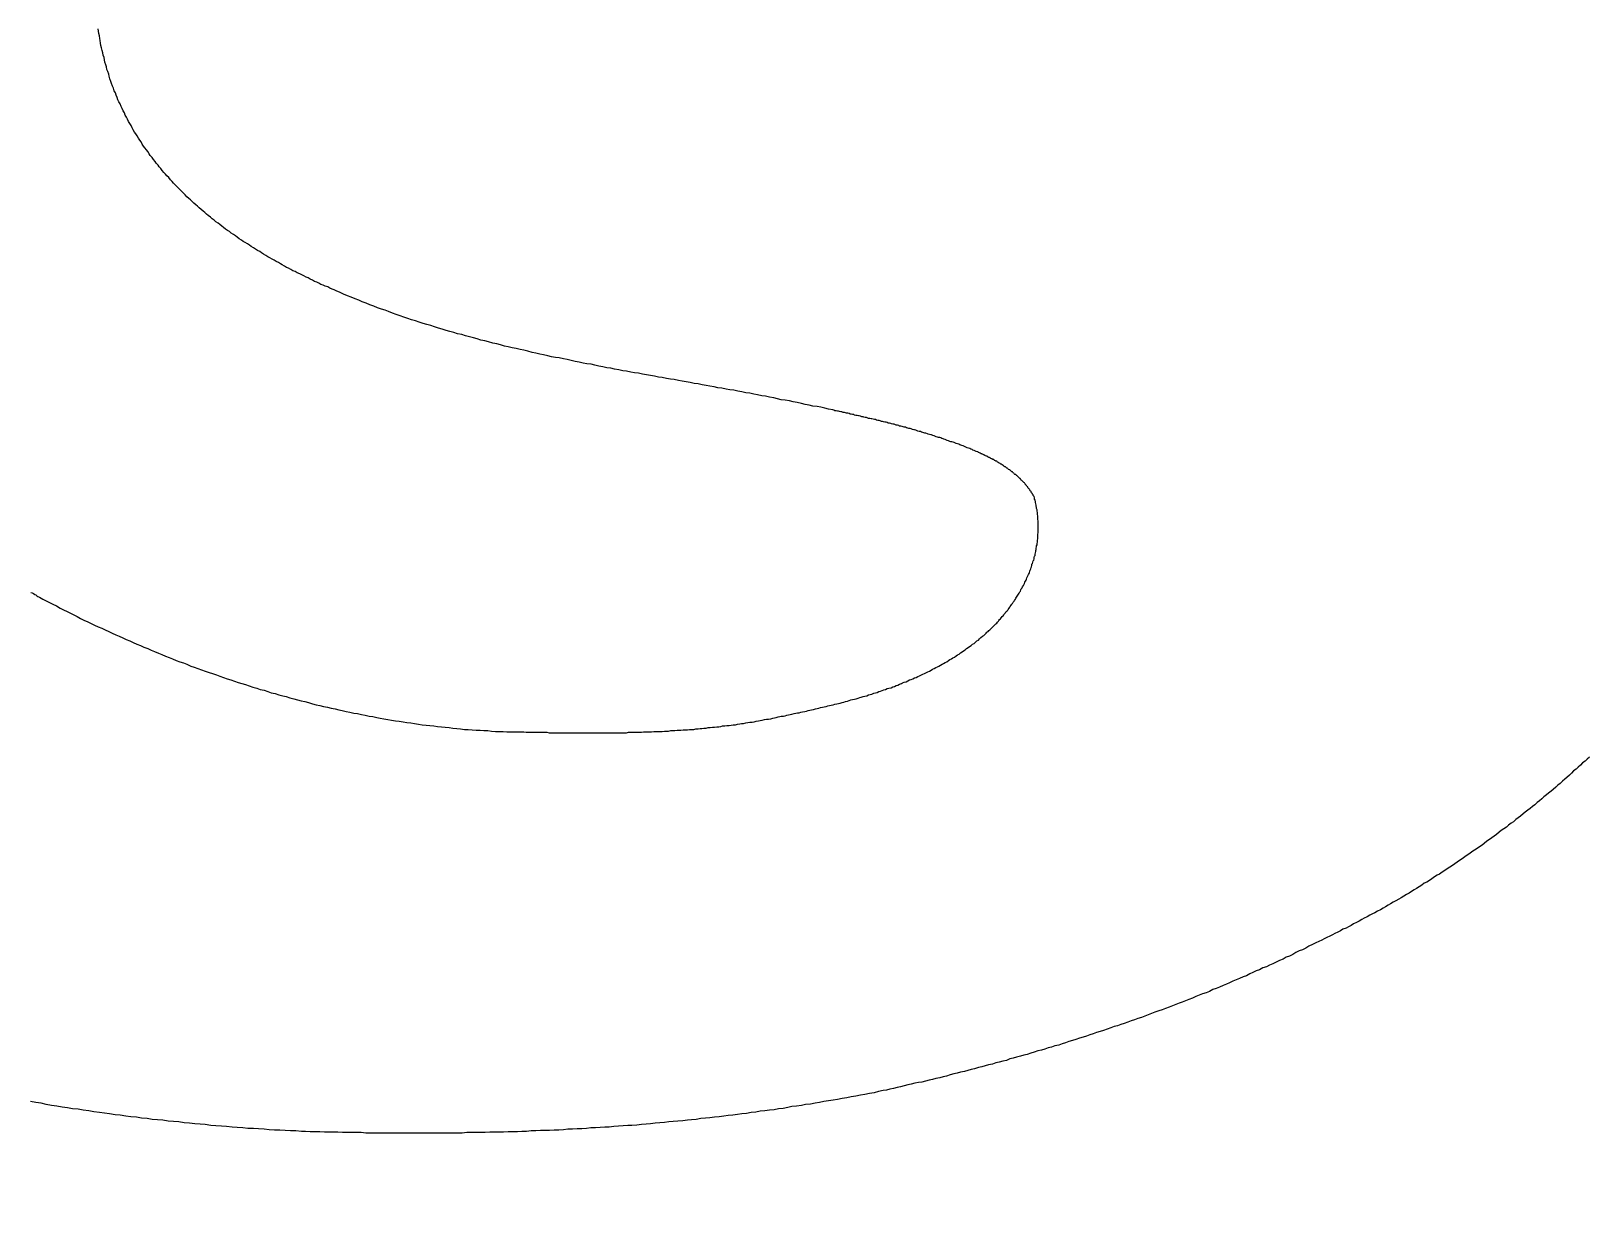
# Model space of a CAD drawing. Extents: x 0 to 712, y 0 to 505.
# Drawn here: x 181.64 to 197.59, y 425 to 437.21 of the extents above; entities that cross this region are included whole.
import ezdxf

# ---------------------------------------------------------------- set-up
doc = ezdxf.new("R2010")
doc.units = 0
doc.layers.add('GRAVIRANJE', color=3, linetype='CONTINUOUS')
doc.layers.add('IZREZ', color=7, linetype='CONTINUOUS')

msp = doc.modelspace()

# ---------------------------------------------------------------- linework, layer by layer
at = {"layer": 'GRAVIRANJE'}
for points in [[(181.64, 431.46), (181.654, 431.456), (181.667, 431.447), (181.68, 431.438), (181.693, 431.434), (181.701, 431.425), (181.714, 431.416), (181.728, 431.412), (181.762, 431.39), (181.797, 431.373), (181.832, 431.356), (181.867, 431.338), (181.902, 431.321), (181.941, 431.299), (181.976, 431.281), (182.011, 431.264), (182.046, 431.247), (182.08, 431.229), (182.115, 431.212), (182.15, 431.194), (182.185, 431.177), (182.224, 431.159), (182.259, 431.142), (182.294, 431.125), (182.329, 431.107), (182.368, 431.094), (182.403, 431.077), (182.438, 431.059), (182.472, 431.042), (182.512, 431.024), (182.546, 431.011), (182.581, 430.994), (182.616, 430.977), (182.655, 430.963), (182.69, 430.946), (182.725, 430.929), (182.764, 430.916), (182.799, 430.898), (182.838, 430.885), (182.873, 430.868), (182.908, 430.855), (182.947, 430.837), (182.982, 430.824), (183.021, 430.807), (183.056, 430.794), (183.091, 430.781), (183.13, 430.763), (183.165, 430.75), (183.204, 430.737), (183.239, 430.724), (183.278, 430.706), (183.313, 430.693), (183.352, 430.68), (183.387, 430.667), (183.426, 430.654), (183.466, 430.641), (183.5, 430.628), (183.54, 430.615), (183.575, 430.602), (183.614, 430.589), (183.649, 430.576), (183.688, 430.563), (183.727, 430.55), (183.762, 430.537), (183.801, 430.528), (183.84, 430.515), (183.875, 430.502), (183.914, 430.489), (183.953, 430.48), (183.988, 430.467), (184.028, 430.458), (184.067, 430.445), (184.102, 430.432), (184.141, 430.423), (184.18, 430.41), (184.219, 430.402), (184.254, 430.393), (184.293, 430.38), (184.332, 430.371), (184.372, 430.358), (184.407, 430.349), (184.446, 430.341), (184.485, 430.332), (184.524, 430.319), (184.563, 430.31), (184.598, 430.301), (184.637, 430.293), (184.677, 430.284), (184.716, 430.275), (184.755, 430.267), (184.794, 430.258), (184.829, 430.249), (184.868, 430.24), (184.907, 430.232), (184.947, 430.223), (184.986, 430.219), (185.025, 430.21), (185.064, 430.201), (185.103, 430.192), (185.143, 430.188), (185.182, 430.179), (185.217, 430.171), (185.256, 430.166), (185.295, 430.158), (185.334, 430.153), (185.374, 430.145), (185.413, 430.14), (185.452, 430.136), (185.491, 430.127), (185.53, 430.123), (185.57, 430.118), (185.609, 430.11), (185.648, 430.105), (185.687, 430.101), (185.726, 430.097), (185.766, 430.092), (185.805, 430.088), (185.844, 430.084), (185.883, 430.079), (185.922, 430.075), (185.962, 430.07), (186.001, 430.066), (186.04, 430.062), (186.079, 430.057), (186.118, 430.057), (186.158, 430.053), (186.201, 430.049), (186.24, 430.049), (186.28, 430.044), (186.319, 430.044), (186.358, 430.04), (186.397, 430.036), (186.436, 430.036), (186.476, 430.036), (186.515, 430.031), (186.537, 430.031), (186.558, 430.031), (186.58, 430.031), (186.602, 430.031), (186.624, 430.031), (186.645, 430.031), (186.667, 430.031), (186.689, 430.031), (186.711, 430.027), (186.728, 430.027), (186.75, 430.027), (186.772, 430.027), (186.794, 430.027), (186.815, 430.027), (186.837, 430.027), (186.859, 430.027), (186.881, 430.027), (186.902, 430.027), (186.924, 430.027), (186.946, 430.023), (186.968, 430.023), (186.99, 430.023), (187.011, 430.023), (187.033, 430.023), (187.051, 430.023), (187.072, 430.023), (187.094, 430.023), (187.116, 430.023), (187.138, 430.023), (187.159, 430.023), (187.181, 430.023), (187.203, 430.023), (187.225, 430.023), (187.247, 430.023), (187.268, 430.023), (187.29, 430.023), (187.312, 430.023), (187.334, 430.023), (187.356, 430.023), (187.373, 430.023), (187.395, 430.023), (187.416, 430.023), (187.438, 430.023), (187.46, 430.023), (187.482, 430.023), (187.504, 430.023), (187.525, 430.023), (187.547, 430.023), (187.569, 430.023), (187.591, 430.023), (187.613, 430.023), (187.634, 430.023), (187.656, 430.023), (187.678, 430.023), (187.695, 430.023), (187.717, 430.023), (187.739, 430.023), (187.761, 430.027), (187.782, 430.027), (187.804, 430.027), (187.826, 430.027), (187.848, 430.027), (187.87, 430.027), (187.891, 430.027), (187.913, 430.031), (187.935, 430.031), (187.957, 430.031), (187.978, 430.031), (187.996, 430.031), (188.018, 430.036), (188.039, 430.036), (188.061, 430.036), (188.083, 430.036), (188.105, 430.036), (188.127, 430.04), (188.148, 430.04), (188.17, 430.04), (188.192, 430.044), (188.214, 430.044), (188.235, 430.044), (188.257, 430.049), (188.275, 430.049), (188.296, 430.049), (188.318, 430.053), (188.34, 430.053), (188.362, 430.053), (188.384, 430.057), (188.405, 430.057), (188.427, 430.057), (188.449, 430.062), (188.471, 430.062), (188.492, 430.066), (188.51, 430.066), (188.532, 430.07), (188.553, 430.07), (188.575, 430.075), (188.597, 430.075), (188.619, 430.079), (188.641, 430.079), (188.662, 430.084), (188.684, 430.084), (188.706, 430.088), (188.723, 430.092), (188.745, 430.092), (188.767, 430.097), (188.789, 430.097), (188.81, 430.101), (188.832, 430.105), (188.854, 430.105), (188.876, 430.11), (188.898, 430.114), (188.915, 430.118), (188.937, 430.118), (188.959, 430.123), (188.98, 430.127), (189.002, 430.131), (189.024, 430.131), (189.046, 430.136), (189.067, 430.14), (189.089, 430.145), (189.107, 430.149), (189.128, 430.153), (189.15, 430.158), (189.172, 430.162), (189.194, 430.162), (189.216, 430.166), (189.237, 430.171), (189.255, 430.175), (189.272, 430.179), (189.29, 430.184), (189.307, 430.188), (189.324, 430.192), (189.346, 430.192), (189.364, 430.197), (189.381, 430.201), (189.398, 430.206), (189.416, 430.21), (189.433, 430.214), (189.455, 430.219), (189.473, 430.223), (189.49, 430.227), (189.507, 430.227), (189.525, 430.232), (189.542, 430.236), (189.564, 430.24), (189.581, 430.245), (189.599, 430.249), (189.616, 430.253), (189.634, 430.258), (189.655, 430.262), (189.673, 430.267), (189.69, 430.271), (189.708, 430.275), (189.725, 430.28), (189.747, 430.284), (189.764, 430.288), (189.782, 430.293), (189.799, 430.297), (189.817, 430.301), (189.834, 430.306), (189.856, 430.31), (189.873, 430.314), (189.891, 430.319), (189.908, 430.323), (189.926, 430.327), (189.947, 430.332), (189.965, 430.336), (189.982, 430.341), (190, 430.345), (190.017, 430.354), (190.034, 430.358), (190.052, 430.362), (190.074, 430.367), (190.091, 430.371), (190.109, 430.375), (190.126, 430.384), (190.143, 430.388), (190.161, 430.393), (190.178, 430.397), (190.2, 430.402), (190.217, 430.41), (190.235, 430.415), (190.252, 430.419), (190.27, 430.428), (190.287, 430.432), (190.305, 430.436), (190.322, 430.445), (190.339, 430.449), (190.357, 430.454), (190.374, 430.463), (190.392, 430.467), (190.409, 430.476), (190.426, 430.48), (190.448, 430.484), (190.466, 430.493), (190.483, 430.497), (190.501, 430.506), (190.518, 430.51), (190.535, 430.519), (190.553, 430.528), (190.566, 430.532), (190.583, 430.541), (190.601, 430.545), (190.618, 430.554), (190.636, 430.563), (190.653, 430.567), (190.67, 430.576), (190.688, 430.584), (190.705, 430.589), (190.723, 430.598), (190.74, 430.606), (190.758, 430.615), (190.771, 430.624), (190.788, 430.628), (190.805, 430.637), (190.823, 430.645), (190.84, 430.654), (190.858, 430.663), (190.871, 430.672), (190.888, 430.68), (190.906, 430.689), (190.923, 430.698), (190.936, 430.706), (190.954, 430.715), (190.971, 430.724), (190.984, 430.733), (191.001, 430.741), (191.019, 430.75), (191.036, 430.763), (191.049, 430.772), (191.067, 430.781), (191.08, 430.789), (191.097, 430.798), (191.115, 430.811), (191.128, 430.82), (191.145, 430.828), (191.158, 430.841), (191.176, 430.85), (191.189, 430.863), (191.206, 430.872), (191.219, 430.885), (191.237, 430.894), (191.25, 430.907), (191.267, 430.916), (191.28, 430.929), (191.298, 430.937), (191.311, 430.95), (191.324, 430.963), (191.341, 430.972), (191.354, 430.985), (191.367, 430.998), (191.385, 431.011), (191.398, 431.02), (191.411, 431.033), (191.42, 431.042), (191.428, 431.051), (191.441, 431.059), (191.45, 431.068), (191.459, 431.077), (191.468, 431.085), (191.476, 431.094), (191.485, 431.103), (191.494, 431.112), (191.502, 431.12), (191.511, 431.129), (191.52, 431.138), (191.529, 431.146), (191.537, 431.155), (191.546, 431.164), (191.55, 431.173), (191.559, 431.181), (191.568, 431.19), (191.576, 431.199), (191.585, 431.212), (191.594, 431.22), (191.603, 431.229), (191.607, 431.238), (191.616, 431.247), (191.624, 431.26), (191.633, 431.268), (191.642, 431.277), (191.646, 431.286), (191.655, 431.299), (191.664, 431.308), (191.668, 431.316), (191.677, 431.329), (191.685, 431.338), (191.69, 431.347), (191.698, 431.36), (191.707, 431.369), (191.712, 431.377), (191.72, 431.39), (191.725, 431.399), (191.733, 431.412), (191.738, 431.421), (191.746, 431.43), (191.751, 431.443), (191.759, 431.451), (191.764, 431.464), (191.772, 431.473), (191.777, 431.486), (191.781, 431.495), (191.79, 431.508), (191.794, 431.517), (191.803, 431.53), (191.807, 431.538), (191.812, 431.552), (191.816, 431.565), (191.825, 431.573), (191.829, 431.586), (191.833, 431.595), (191.838, 431.608), (191.842, 431.617), (191.847, 431.63), (191.855, 431.643), (191.86, 431.652), (191.864, 431.665), (191.868, 431.678), (191.873, 431.687), (191.877, 431.7), (191.881, 431.713), (191.886, 431.721), (191.89, 431.734), (191.89, 431.748), (191.894, 431.756), (191.899, 431.769), (191.903, 431.782), (191.908, 431.791), (191.912, 431.804), (191.912, 431.817), (191.916, 431.83), (191.921, 431.839), (191.921, 431.852), (191.925, 431.865), (191.929, 431.878), (191.929, 431.887), (191.934, 431.9), (191.934, 431.913), (191.938, 431.926), (191.938, 431.935), (191.942, 431.948), (191.942, 431.961), (191.947, 431.974), (191.947, 431.987), (191.947, 431.996), (191.951, 432.009), (191.951, 432.022), (191.951, 432.035), (191.951, 432.048), (191.951, 432.057), (191.955, 432.07), (191.955, 432.083), (191.955, 432.096), (191.955, 432.109), (191.955, 432.118), (191.955, 432.131), (191.955, 432.144), (191.955, 432.157), (191.955, 432.17), (191.955, 432.183), (191.955, 432.192), (191.951, 432.205), (191.951, 432.218), (191.951, 432.231), (191.951, 432.244), (191.947, 432.257), (191.947, 432.266), (191.947, 432.279), (191.942, 432.292), (191.942, 432.305), (191.938, 432.318), (191.938, 432.331), (191.934, 432.34), (191.934, 432.353), (191.929, 432.366), (191.925, 432.379), (191.925, 432.392), (191.921, 432.405), (191.916, 432.414), (191.916, 432.427), (191.912, 432.44), (191.908, 432.445), (191.903, 432.453), (191.903, 432.458), (191.899, 432.462), (191.894, 432.466), (191.894, 432.471), (191.89, 432.475), (191.886, 432.479), (191.881, 432.488), (191.881, 432.492), (191.877, 432.497), (191.873, 432.501), (191.868, 432.505), (191.868, 432.51), (191.864, 432.514), (191.86, 432.519), (191.855, 432.523), (191.851, 432.527), (191.847, 432.536), (191.847, 432.54), (191.842, 432.545), (191.838, 432.549), (191.833, 432.553), (191.829, 432.558), (191.825, 432.562), (191.825, 432.566), (191.82, 432.571), (191.816, 432.575), (191.812, 432.58), (191.807, 432.584), (191.803, 432.588), (191.799, 432.593), (191.794, 432.597), (191.79, 432.601), (191.786, 432.606), (191.781, 432.61), (191.777, 432.614), (191.772, 432.619), (191.772, 432.623), (191.768, 432.627), (191.764, 432.627), (191.759, 432.632), (191.755, 432.636), (191.751, 432.641), (191.746, 432.645), (191.742, 432.649), (191.738, 432.654), (191.733, 432.658), (191.729, 432.662), (191.725, 432.667), (191.716, 432.667), (191.712, 432.671), (191.707, 432.675), (191.703, 432.68), (191.698, 432.684), (191.694, 432.688), (191.69, 432.693), (191.685, 432.693), (191.681, 432.697), (191.677, 432.702), (191.672, 432.706), (191.668, 432.71), (191.664, 432.715), (191.659, 432.715), (191.651, 432.719), (191.646, 432.723), (191.642, 432.728), (191.637, 432.732), (191.633, 432.732), (191.629, 432.736), (191.624, 432.741), (191.62, 432.745), (191.611, 432.745), (191.607, 432.749), (191.603, 432.754), (191.598, 432.758), (191.594, 432.758), (191.59, 432.762), (191.585, 432.767), (191.576, 432.771), (191.572, 432.771), (191.568, 432.776), (191.563, 432.78), (191.559, 432.784), (191.555, 432.784), (191.546, 432.789), (191.542, 432.793), (191.537, 432.793), (191.533, 432.797), (191.529, 432.802), (191.52, 432.802), (191.515, 432.806), (191.511, 432.81), (191.507, 432.81), (191.502, 432.815), (191.498, 432.819), (191.489, 432.819), (191.485, 432.823), (191.481, 432.828), (191.476, 432.828), (191.468, 432.832), (191.463, 432.837), (191.459, 432.837), (191.455, 432.841), (191.45, 432.841), (191.441, 432.845), (191.437, 432.85), (191.433, 432.85), (191.428, 432.854), (191.424, 432.854), (191.415, 432.858), (191.411, 432.863), (191.407, 432.863), (191.402, 432.867), (191.394, 432.867), (191.389, 432.871), (191.385, 432.876), (191.38, 432.876), (191.376, 432.88), (191.367, 432.88), (191.363, 432.884), (191.359, 432.884), (191.354, 432.889), (191.346, 432.893), (191.341, 432.893), (191.337, 432.898), (191.333, 432.898), (191.319, 432.902), (191.311, 432.906), (191.298, 432.911), (191.285, 432.915), (191.276, 432.924), (191.263, 432.928), (191.254, 432.932), (191.241, 432.937), (191.228, 432.941), (191.219, 432.945), (191.206, 432.95), (191.198, 432.954), (191.184, 432.959), (191.171, 432.963), (191.163, 432.967), (191.15, 432.972), (191.141, 432.976), (191.128, 432.98), (191.115, 432.985), (191.106, 432.989), (191.093, 432.993), (191.084, 432.998), (191.071, 433.002), (191.058, 433.002), (191.049, 433.006), (191.036, 433.011), (191.023, 433.015), (191.015, 433.019), (191.001, 433.024), (190.988, 433.028), (190.98, 433.033), (190.967, 433.037), (190.958, 433.041), (190.945, 433.046), (190.932, 433.046), (190.923, 433.05), (190.91, 433.054), (190.897, 433.059), (190.888, 433.063), (190.875, 433.067), (190.862, 433.072), (190.853, 433.072), (190.84, 433.076), (190.827, 433.08), (190.819, 433.085), (190.805, 433.089), (190.792, 433.089), (190.784, 433.094), (190.771, 433.098), (190.758, 433.102), (190.749, 433.107), (190.736, 433.107), (190.723, 433.111), (190.714, 433.115), (190.701, 433.12), (190.688, 433.124), (190.679, 433.124), (190.666, 433.128), (190.653, 433.133), (190.644, 433.137), (190.631, 433.137), (190.618, 433.141), (190.605, 433.146), (190.596, 433.15), (190.583, 433.15), (190.57, 433.155), (190.562, 433.159), (190.548, 433.163), (190.535, 433.163), (190.527, 433.168), (190.514, 433.172), (190.501, 433.172), (190.492, 433.176), (190.479, 433.181), (190.466, 433.181), (190.453, 433.185), (190.444, 433.189), (190.431, 433.194), (190.418, 433.194), (190.409, 433.198), (190.396, 433.202), (190.383, 433.202), (190.37, 433.207), (190.361, 433.211), (190.348, 433.211), (190.335, 433.216), (190.326, 433.22), (190.313, 433.22), (190.3, 433.224), (190.287, 433.229), (190.278, 433.229), (190.265, 433.233), (190.252, 433.237), (190.244, 433.237), (190.23, 433.242), (190.217, 433.242), (190.204, 433.246), (190.196, 433.25), (190.183, 433.25), (190.169, 433.255), (190.161, 433.259), (190.148, 433.259), (190.135, 433.263), (190.122, 433.268), (190.113, 433.268), (190.1, 433.272), (190.087, 433.272), (190.074, 433.276), (190.065, 433.281), (190.052, 433.281), (190.039, 433.285), (190.03, 433.285), (190.017, 433.29), (190.004, 433.294), (189.991, 433.294), (189.982, 433.298), (189.969, 433.303), (189.956, 433.303), (189.943, 433.307), (189.934, 433.307), (189.921, 433.311), (189.908, 433.316), (189.899, 433.316), (189.886, 433.32), (189.873, 433.32), (189.86, 433.324), (189.852, 433.329), (189.808, 433.337), (189.769, 433.346), (189.73, 433.355), (189.69, 433.364), (189.647, 433.368), (189.608, 433.377), (189.568, 433.385), (189.529, 433.394), (189.486, 433.403), (189.446, 433.412), (189.407, 433.42), (189.364, 433.429), (189.324, 433.433), (189.285, 433.442), (189.246, 433.451), (189.202, 433.459), (189.163, 433.468), (189.124, 433.473), (189.08, 433.481), (189.041, 433.49), (189.002, 433.499), (188.959, 433.503), (188.919, 433.512), (188.88, 433.52), (188.837, 433.529), (188.797, 433.534), (188.758, 433.542), (188.715, 433.551), (188.675, 433.555), (188.636, 433.564), (188.593, 433.573), (188.553, 433.577), (188.514, 433.586), (188.471, 433.594), (188.431, 433.599), (188.392, 433.608), (188.349, 433.616), (188.309, 433.621), (188.27, 433.629), (188.227, 433.638), (188.188, 433.642), (188.148, 433.651), (188.105, 433.66), (188.066, 433.664), (188.026, 433.673), (187.983, 433.682), (187.944, 433.686), (187.904, 433.695), (187.861, 433.703), (187.822, 433.708), (187.782, 433.716), (187.739, 433.725), (187.7, 433.73), (187.66, 433.738), (187.617, 433.747), (187.578, 433.756), (187.538, 433.76), (187.495, 433.769), (187.456, 433.777), (187.416, 433.786), (187.377, 433.795), (187.334, 433.799), (187.295, 433.808), (187.255, 433.817), (187.212, 433.825), (187.173, 433.834), (187.133, 433.843), (187.094, 433.851), (187.051, 433.86), (187.011, 433.865), (186.972, 433.873), (186.933, 433.882), (186.889, 433.891), (186.85, 433.899), (186.811, 433.908), (186.772, 433.917), (186.728, 433.93), (186.689, 433.939), (186.65, 433.947), (186.611, 433.956), (186.567, 433.965), (186.528, 433.973), (186.489, 433.982), (186.449, 433.995), (186.41, 434.004), (186.371, 434.013), (186.327, 434.026), (186.288, 434.034), (186.249, 434.043), (186.21, 434.056), (186.171, 434.065), (186.131, 434.078), (186.092, 434.087), (186.053, 434.1), (186.01, 434.108), (185.97, 434.122), (185.931, 434.13), (185.892, 434.143), (185.853, 434.156), (185.813, 434.165), (185.774, 434.178), (185.735, 434.191), (185.696, 434.204), (185.657, 434.213), (185.617, 434.226), (185.578, 434.239), (185.539, 434.252), (185.5, 434.265), (185.461, 434.278), (185.421, 434.291), (185.382, 434.305), (185.343, 434.318), (185.304, 434.335), (185.269, 434.348), (185.23, 434.361), (185.191, 434.374), (185.151, 434.392), (185.112, 434.405), (185.073, 434.422), (185.034, 434.435), (184.999, 434.453), (184.96, 434.466), (184.921, 434.483), (184.881, 434.496), (184.842, 434.514), (184.807, 434.531), (184.768, 434.548), (184.746, 434.557), (184.724, 434.566), (184.703, 434.575), (184.681, 434.588), (184.655, 434.596), (184.633, 434.605), (184.611, 434.614), (184.589, 434.627), (184.568, 434.636), (184.546, 434.644), (184.524, 434.657), (184.502, 434.666), (184.481, 434.679), (184.459, 434.688), (184.437, 434.701), (184.415, 434.71), (184.393, 434.723), (184.367, 434.731), (184.346, 434.744), (184.324, 434.753), (184.302, 434.766), (184.28, 434.779), (184.258, 434.788), (184.237, 434.801), (184.215, 434.814), (184.197, 434.823), (184.176, 434.836), (184.154, 434.849), (184.132, 434.862), (184.11, 434.871), (184.089, 434.884), (184.067, 434.897), (184.045, 434.91), (184.023, 434.923), (184.001, 434.936), (183.984, 434.949), (183.962, 434.962), (183.94, 434.975), (183.919, 434.988), (183.897, 435.001), (183.879, 435.015), (183.858, 435.028), (183.836, 435.041), (183.814, 435.054), (183.797, 435.067), (183.775, 435.08), (183.753, 435.097), (183.736, 435.11), (183.714, 435.123), (183.692, 435.137), (183.675, 435.154), (183.653, 435.167), (183.635, 435.18), (183.614, 435.197), (183.596, 435.211), (183.575, 435.228), (183.557, 435.241), (183.535, 435.254), (183.518, 435.272), (183.496, 435.285), (183.479, 435.302), (183.457, 435.319), (183.439, 435.333), (183.422, 435.35), (183.405, 435.363), (183.383, 435.38), (183.365, 435.398), (183.348, 435.415), (183.331, 435.428), (183.309, 435.446), (183.291, 435.463), (183.274, 435.481), (183.257, 435.494), (183.239, 435.511), (183.222, 435.529), (183.204, 435.546), (183.187, 435.563), (183.169, 435.581), (183.152, 435.598), (183.135, 435.616), (183.117, 435.633), (183.1, 435.651), (183.087, 435.668), (183.069, 435.685), (183.052, 435.707), (183.034, 435.725), (183.021, 435.742), (183.004, 435.759), (182.986, 435.781), (182.973, 435.799), (182.956, 435.816), (182.943, 435.833), (182.925, 435.855), (182.912, 435.873), (182.895, 435.894), (182.882, 435.912), (182.864, 435.934), (182.851, 435.951), (182.838, 435.973), (182.825, 435.99), (182.808, 436.012), (182.795, 436.029), (182.782, 436.051), (182.769, 436.073), (182.756, 436.09), (182.743, 436.112), (182.729, 436.134), (182.716, 436.156), (182.703, 436.173), (182.69, 436.195), (182.677, 436.217), (182.668, 436.239), (182.655, 436.26), (182.642, 436.282), (182.629, 436.304), (182.621, 436.326), (182.607, 436.347), (182.599, 436.369), (182.586, 436.391), (182.577, 436.413), (182.564, 436.435), (182.555, 436.461), (182.542, 436.483), (182.533, 436.504), (182.525, 436.526), (182.516, 436.552), (182.507, 436.574), (182.494, 436.596), (182.486, 436.622), (182.477, 436.644), (182.468, 436.67), (182.459, 436.692), (182.451, 436.718), (182.442, 436.744), (182.438, 436.766), (182.429, 436.792), (182.42, 436.814), (182.416, 436.84), (182.407, 436.861), (182.398, 436.888), (182.394, 436.914), (182.39, 436.936), (182.381, 436.962), (182.377, 436.983), (182.372, 437.01), (182.364, 437.036), (182.359, 437.058), (182.355, 437.084), (182.35, 437.11), (182.346, 437.132), (182.342, 437.158), (182.337, 437.184), (182.333, 437.206), (182.329, 437.232)], [(197.596, 429.774), (197.575, 429.752), (197.553, 429.731), (197.527, 429.713), (197.505, 429.692), (197.483, 429.67), (197.461, 429.648), (197.435, 429.631), (197.414, 429.609), (197.392, 429.587), (197.366, 429.565), (197.344, 429.548), (197.322, 429.526), (197.296, 429.504), (197.274, 429.487), (197.252, 429.465), (197.226, 429.443), (197.204, 429.426), (197.178, 429.404), (197.157, 429.387), (197.13, 429.365), (197.109, 429.347), (197.087, 429.326), (197.061, 429.308), (197.039, 429.286), (197.013, 429.269), (196.991, 429.247), (196.965, 429.23), (196.939, 429.208), (196.917, 429.191), (196.891, 429.169), (196.869, 429.151), (196.843, 429.134), (196.821, 429.112), (196.795, 429.095), (196.769, 429.077), (196.747, 429.056), (196.721, 429.038), (196.695, 429.021), (196.673, 429.003), (196.647, 428.981), (196.621, 428.964), (196.599, 428.947), (196.573, 428.929), (196.547, 428.912), (196.521, 428.89), (196.499, 428.873), (196.473, 428.855), (196.446, 428.838), (196.42, 428.82), (196.394, 428.803), (196.372, 428.785), (196.346, 428.768), (196.32, 428.751), (196.294, 428.733), (196.268, 428.716), (196.242, 428.698), (196.22, 428.681), (196.194, 428.663), (196.168, 428.646), (196.142, 428.629), (196.115, 428.611), (196.089, 428.594), (196.063, 428.576), (196.037, 428.563), (196.011, 428.546), (195.985, 428.528), (195.959, 428.511), (195.932, 428.494), (195.906, 428.481), (195.88, 428.463), (195.854, 428.446), (195.828, 428.428), (195.802, 428.415), (195.776, 428.398), (195.75, 428.38), (195.723, 428.367), (195.697, 428.35), (195.671, 428.332), (195.645, 428.319), (195.614, 428.302), (195.588, 428.289), (195.562, 428.271), (195.536, 428.258), (195.51, 428.241), (195.484, 428.228), (195.458, 428.21), (195.427, 428.197), (195.401, 428.18), (195.375, 428.167), (195.349, 428.154), (195.323, 428.136), (195.292, 428.123), (195.266, 428.11), (195.24, 428.093), (195.214, 428.08), (195.183, 428.067), (195.157, 428.049), (195.131, 428.036), (195.105, 428.023), (195.074, 428.01), (195.048, 427.993), (195.022, 427.98), (194.992, 427.967), (194.965, 427.953), (194.939, 427.94), (194.909, 427.927), (194.883, 427.914), (194.857, 427.897), (194.826, 427.884), (194.796, 427.871), (194.761, 427.853), (194.726, 427.836), (194.695, 427.818), (194.661, 427.801), (194.626, 427.788), (194.591, 427.771), (194.56, 427.753), (194.525, 427.736), (194.491, 427.723), (194.46, 427.705), (194.425, 427.692), (194.39, 427.675), (194.356, 427.657), (194.321, 427.644), (194.29, 427.627), (194.255, 427.614), (194.221, 427.596), (194.186, 427.583), (194.151, 427.566), (194.12, 427.553), (194.086, 427.535), (194.051, 427.522), (194.016, 427.505), (193.981, 427.492), (193.946, 427.479), (193.911, 427.461), (193.881, 427.448), (193.846, 427.435), (193.811, 427.418), (193.776, 427.405), (193.741, 427.392), (193.707, 427.374), (193.672, 427.361), (193.637, 427.348), (193.602, 427.335), (193.567, 427.322), (193.532, 427.304), (193.497, 427.291), (193.463, 427.278), (193.428, 427.265), (193.397, 427.252), (193.362, 427.239), (193.328, 427.226), (193.293, 427.213), (193.258, 427.2), (193.223, 427.187), (193.188, 427.174), (193.149, 427.161), (193.114, 427.148), (193.079, 427.135), (193.044, 427.121), (193.01, 427.108), (192.975, 427.095), (192.94, 427.082), (192.905, 427.074), (192.87, 427.06), (192.835, 427.047), (192.801, 427.034), (192.766, 427.021), (192.731, 427.013), (192.696, 427), (192.661, 426.986), (192.622, 426.973), (192.587, 426.965), (192.552, 426.952), (192.517, 426.939), (192.483, 426.93), (192.448, 426.917), (192.413, 426.904), (192.378, 426.895), (192.339, 426.882), (192.304, 426.873), (192.269, 426.86), (192.234, 426.847), (192.199, 426.838), (192.165, 426.825), (192.125, 426.817), (192.09, 426.803), (192.056, 426.795), (192.021, 426.782), (191.986, 426.773), (191.951, 426.764), (191.912, 426.751), (191.877, 426.742), (191.842, 426.729), (191.807, 426.721), (191.772, 426.712), (191.733, 426.699), (191.698, 426.69), (191.664, 426.682), (191.629, 426.668), (191.59, 426.66), (191.555, 426.651), (191.52, 426.642), (191.485, 426.629), (191.446, 426.621), (191.411, 426.612), (191.376, 426.603), (191.341, 426.594), (191.302, 426.581), (191.267, 426.573), (191.232, 426.564), (191.198, 426.555), (191.158, 426.546), (191.123, 426.538), (191.089, 426.529), (191.054, 426.52), (191.015, 426.507), (190.98, 426.499), (190.945, 426.49), (190.906, 426.481), (190.871, 426.472), (190.836, 426.464), (190.801, 426.455), (190.762, 426.446), (190.727, 426.442), (190.692, 426.433), (190.653, 426.425), (190.618, 426.416), (190.583, 426.407), (190.544, 426.398), (190.509, 426.39), (190.474, 426.381), (190.435, 426.372), (190.4, 426.364), (190.366, 426.359), (190.318, 426.35), (190.274, 426.337), (190.226, 426.329), (190.178, 426.32), (190.135, 426.311), (190.087, 426.303), (190.039, 426.294), (189.995, 426.285), (189.947, 426.276), (189.899, 426.268), (189.856, 426.259), (189.808, 426.255), (189.76, 426.246), (189.716, 426.237), (189.669, 426.228), (189.621, 426.22), (189.573, 426.215), (189.529, 426.207), (189.481, 426.198), (189.433, 426.194), (189.39, 426.185), (189.342, 426.176), (189.294, 426.172), (189.25, 426.163), (189.202, 426.159), (189.155, 426.15), (189.107, 426.146), (189.063, 426.137), (189.015, 426.133), (188.967, 426.124), (188.919, 426.12), (188.876, 426.115), (188.828, 426.107), (188.78, 426.102), (188.736, 426.098), (188.688, 426.089), (188.641, 426.085), (188.593, 426.08), (188.549, 426.076), (188.501, 426.072), (188.453, 426.063), (188.405, 426.059), (188.362, 426.054), (188.314, 426.05), (188.266, 426.046), (188.218, 426.041), (188.174, 426.037), (188.127, 426.032), (188.079, 426.028), (188.031, 426.024), (187.983, 426.019), (187.939, 426.015), (187.891, 426.011), (187.843, 426.006), (187.795, 426.002), (187.752, 426.002), (187.704, 425.998), (187.656, 425.993), (187.608, 425.989), (187.56, 425.985), (187.517, 425.985), (187.469, 425.98), (187.421, 425.976), (187.373, 425.976), (187.329, 425.971), (187.281, 425.967), (187.234, 425.967), (187.186, 425.963), (187.138, 425.963), (187.094, 425.958), (187.046, 425.954), (186.998, 425.954), (186.95, 425.95), (186.902, 425.95), (186.859, 425.95), (186.811, 425.945), (186.763, 425.945), (186.715, 425.941), (186.667, 425.941), (186.624, 425.937), (186.576, 425.937), (186.528, 425.937), (186.48, 425.932), (186.432, 425.932), (186.388, 425.932), (186.341, 425.932), (186.293, 425.928), (186.245, 425.928), (186.197, 425.928), (186.149, 425.928), (186.105, 425.928), (186.057, 425.924), (186.01, 425.924), (185.962, 425.924), (185.914, 425.924), (185.87, 425.924), (185.822, 425.924), (185.774, 425.924), (185.726, 425.924), (185.678, 425.924), (185.635, 425.924), (185.587, 425.924), (185.539, 425.924), (185.491, 425.924), (185.443, 425.924), (185.395, 425.924), (185.352, 425.924), (185.304, 425.924), (185.256, 425.924), (185.208, 425.924), (185.16, 425.924), (185.117, 425.924), (185.069, 425.924), (185.021, 425.928), (184.973, 425.928), (184.925, 425.928), (184.881, 425.928), (184.833, 425.928), (184.785, 425.932), (184.738, 425.932), (184.69, 425.932), (184.646, 425.932), (184.598, 425.937), (184.55, 425.937), (184.502, 425.937), (184.454, 425.941), (184.411, 425.941), (184.354, 425.945), (184.298, 425.945), (184.245, 425.95), (184.189, 425.954), (184.136, 425.954), (184.08, 425.958), (184.028, 425.963), (183.971, 425.967), (183.919, 425.971), (183.862, 425.971), (183.81, 425.976), (183.753, 425.98), (183.701, 425.985), (183.644, 425.989), (183.592, 425.993), (183.535, 425.998), (183.483, 426.002), (183.426, 426.011), (183.374, 426.015), (183.318, 426.019), (183.265, 426.024), (183.209, 426.028), (183.156, 426.037), (183.1, 426.041), (183.047, 426.046), (182.991, 426.054), (182.939, 426.059), (182.882, 426.063), (182.83, 426.072), (182.773, 426.076), (182.721, 426.085), (182.664, 426.089), (182.612, 426.098), (182.555, 426.107), (182.503, 426.111), (182.446, 426.12), (182.394, 426.128), (182.342, 426.133), (182.285, 426.141), (182.233, 426.15), (182.176, 426.159), (182.124, 426.168), (182.067, 426.172), (182.015, 426.181), (181.963, 426.189), (181.906, 426.198), (181.854, 426.207), (181.797, 426.215), (181.745, 426.228), (181.693, 426.237), (181.636, 426.246)]]:
    msp.add_lwpolyline(points, dxfattribs=at)
at = {"layer": 'IZREZ'}
msp.add_open_spline([(354.524, 83.816), (356.554, 83.899), (358.583, 83.983), (360.613, 84.066), (360.613, 87.417), (360.613, 90.767), (360.613, 94.117), (358.583, 94.201), (356.554, 94.284), (354.524, 94.368), (354.524, 100.326), (354.524, 106.284), (354.524, 112.241), (354.524, 112.385), (354.524, 112.529), (354.524, 112.673), (352.184, 112.673), (349.845, 112.673), (347.505, 112.673), (347.505, 112.23), (347.505, 111.786), (347.505, 111.342), (346.772, 111.342), (346.039, 111.342), (345.305, 111.342), (345.305, 111.809), (345.305, 112.275), (345.305, 112.742), (344.824, 112.742), (344.343, 112.742), (343.862, 112.742), (343.862, 113.667), (343.862, 114.591), (343.862, 115.516), (344.343, 115.516), (344.824, 115.516), (345.305, 115.516), (345.305, 115.983), (345.305, 116.45), (345.305, 116.916), (346.039, 116.916), (346.772, 116.916), (347.505, 116.916), (347.505, 116.45), (347.505, 115.983), (347.505, 115.516), (349.845, 115.516), (352.184, 115.516), (354.524, 115.516), (354.524, 115.683), (354.524, 115.85), (354.524, 116.017), (354.524, 121.947), (354.524, 127.877), (354.524, 133.807), (356.554, 133.891), (358.583, 133.974), (360.613, 134.057), (360.613, 137.411), (360.613, 140.764), (360.613, 144.118), (358.583, 144.201), (356.554, 144.285), (354.524, 144.368), (354.524, 168.091), (354.524, 191.814), (354.524, 215.538), (356.554, 215.621), (358.583, 215.704), (360.613, 215.788), (360.613, 219.133), (360.613, 222.479), (360.613, 225.824), (358.583, 225.908), (356.554, 225.991), (354.524, 226.074), (354.524, 232.013), (354.524, 237.951), (354.524, 243.89), (354.524, 244.056), (354.524, 244.223), (354.524, 244.389), (352.184, 244.389), (349.845, 244.389), (347.505, 244.389), (347.505, 243.923), (347.505, 243.456), (347.505, 242.99), (346.772, 242.99), (346.039, 242.99), (345.305, 242.99), (345.305, 243.456), (345.305, 243.923), (345.305, 244.389), (344.824, 244.389), (344.343, 244.389), (343.862, 244.389), (343.862, 245.345), (343.862, 246.3), (343.862, 247.255), (344.343, 247.255), (344.824, 247.255), (345.305, 247.255), (345.305, 247.722), (345.305, 248.188), (345.305, 248.655), (346.039, 248.655), (346.772, 248.655), (347.505, 248.655), (347.505, 248.188), (347.505, 247.722), (347.505, 247.255), (349.845, 247.255), (352.184, 247.255), (354.524, 247.255), (354.524, 247.422), (354.524, 247.589), (354.524, 247.756), (354.524, 253.685), (354.524, 259.614), (354.524, 265.544), (356.554, 265.627), (358.583, 265.71), (360.613, 265.794), (360.613, 269.143), (360.613, 272.491), (360.613, 275.84), (358.583, 275.924), (356.554, 276.007), (354.524, 276.091), (354.524, 300.63), (354.524, 325.169), (354.524, 349.709), (356.554, 349.792), (358.583, 349.876), (360.613, 349.959), (360.613, 353.32), (360.613, 356.682), (360.613, 360.043), (358.583, 360.126), (356.554, 360.21), (354.524, 360.293), (354.524, 366.214), (354.524, 372.135), (354.524, 378.057), (354.524, 378.223), (354.524, 378.389), (354.524, 378.556), (352.184, 378.556), (349.845, 378.556), (347.505, 378.556), (347.505, 378.089), (347.505, 377.623), (347.505, 377.156), (346.772, 377.156), (346.039, 377.156), (345.305, 377.156), (345.305, 377.623), (345.305, 378.089), (345.305, 378.556), (344.824, 378.556), (344.343, 378.556), (343.862, 378.556), (343.862, 379.51), (343.862, 380.464), (343.862, 381.419), (344.343, 381.419), (344.824, 381.419), (345.305, 381.419), (345.305, 381.885), (345.305, 382.352), (345.305, 382.819), (346.039, 382.819), (346.772, 382.819), (347.505, 382.819), (347.505, 382.352), (347.505, 381.885), (347.505, 381.419), (349.845, 381.419), (352.184, 381.419), (354.524, 381.419), (354.524, 381.585), (354.524, 381.752), (354.524, 381.919), (354.524, 387.854), (354.524, 393.789), (354.524, 399.725), (356.554, 399.808), (358.583, 399.891), (360.613, 399.975), (360.613, 403.32), (360.613, 406.666), (360.613, 410.012), (358.583, 410.095), (356.554, 410.178), (354.524, 410.262), (354.524, 437.628), (354.524, 464.995), (354.524, 492.362), (346.903, 492.362), (339.282, 492.362), (331.661, 492.362), (329.716, 492.362), (327.1, 493.578), (325.849, 495.065), (324.561, 496.596), (323.273, 498.128), (321.986, 499.659), (320.735, 501.145), (318.119, 502.362), (316.173, 502.362), (232.924, 502.362), (149.674, 502.362), (66.425, 502.362), (64.479, 502.362), (61.864, 501.145), (60.613, 499.659), (59.325, 498.128), (58.038, 496.596), (56.75, 495.065), (55.498, 493.578), (52.882, 492.362), (50.937, 492.362), (43.371, 492.362), (35.804, 492.362), (28.238, 492.362), (28.238, 469.028), (28.238, 445.695), (28.238, 422.362), (28.238, 418.328), (28.238, 414.295), (28.238, 410.262), (26.208, 410.178), (24.178, 410.095), (22.148, 410.012), (22.148, 406.666), (22.148, 403.32), (22.148, 399.975), (24.178, 399.891), (26.208, 399.808), (28.238, 399.725), (28.238, 393.789), (28.238, 387.854), (28.238, 381.919), (28.238, 381.752), (28.238, 381.585), (28.238, 381.419), (30.577, 381.419), (32.916, 381.419), (35.256, 381.419), (35.256, 381.885), (35.256, 382.352), (35.256, 382.819), (35.989, 382.819), (36.723, 382.819), (37.456, 382.819), (37.456, 382.352), (37.456, 381.885), (37.456, 381.419), (37.937, 381.419), (38.418, 381.419), (38.899, 381.419), (38.899, 380.464), (38.899, 379.51), (38.899, 378.556), (38.418, 378.556), (37.937, 378.556), (37.456, 378.556), (37.456, 378.089), (37.456, 377.623), (37.456, 377.156), (36.723, 377.156), (35.989, 377.156), (35.256, 377.156), (35.256, 377.623), (35.256, 378.089), (35.256, 378.556), (32.916, 378.556), (30.577, 378.556), (28.238, 378.556), (28.238, 378.389), (28.238, 378.223), (28.238, 378.057), (28.238, 372.135), (28.238, 366.214), (28.238, 360.293), (26.208, 360.21), (24.178, 360.126), (22.148, 360.043), (22.148, 356.682), (22.148, 353.32), (22.148, 349.959), (24.178, 349.876), (26.208, 349.792), (28.238, 349.709), (28.238, 325.169), (28.238, 300.63), (28.238, 276.091), (26.208, 276.007), (24.178, 275.924), (22.148, 275.84), (22.148, 272.491), (22.148, 269.143), (22.148, 265.794), (24.178, 265.71), (26.208, 265.627), (28.238, 265.544), (28.238, 259.614), (28.238, 253.685), (28.238, 247.756), (28.238, 247.589), (28.238, 247.422), (28.238, 247.255), (30.577, 247.255), (32.916, 247.255), (35.256, 247.255), (35.256, 247.722), (35.256, 248.188), (35.256, 248.655), (35.989, 248.655), (36.723, 248.655), (37.456, 248.655), (37.456, 248.188), (37.456, 247.722), (37.456, 247.255), (37.937, 247.255), (38.418, 247.255), (38.899, 247.255), (38.899, 246.3), (38.899, 245.345), (38.899, 244.389), (38.418, 244.389), (37.937, 244.389), (37.456, 244.389), (37.456, 243.923), (37.456, 243.456), (37.456, 242.99), (36.723, 242.99), (35.989, 242.99), (35.256, 242.99), (35.256, 243.456), (35.256, 243.923), (35.256, 244.389), (32.916, 244.389), (30.577, 244.389), (28.238, 244.389), (28.238, 244.223), (28.238, 244.056), (28.238, 243.89), (28.238, 237.951), (28.238, 232.013), (28.238, 226.074), (26.208, 225.991), (24.178, 225.908), (22.148, 225.824), (22.148, 222.479), (22.148, 219.133), (22.148, 215.787), (24.178, 215.704), (26.208, 215.621), (28.238, 215.537), (28.238, 191.814), (28.238, 168.091), (28.238, 144.368), (26.208, 144.285), (24.178, 144.201), (22.148, 144.118), (22.148, 140.765), (22.148, 137.411), (22.148, 134.058), (24.178, 133.974), (26.208, 133.891), (28.238, 133.807), (28.238, 127.877), (28.238, 121.947), (28.238, 116.017), (28.238, 115.85), (28.238, 115.683), (28.238, 115.517), (30.577, 115.517), (32.916, 115.517), (35.256, 115.517), (35.256, 115.983), (35.256, 116.45), (35.256, 116.917), (35.989, 116.917), (36.723, 116.917), (37.456, 116.917), (37.456, 116.45), (37.456, 115.983), (37.456, 115.517), (37.937, 115.517), (38.418, 115.517), (38.899, 115.517), (38.899, 114.592), (38.899, 113.667), (38.899, 112.742), (38.418, 112.742), (37.937, 112.742), (37.456, 112.742), (37.456, 112.275), (37.456, 111.809), (37.456, 111.342), (36.723, 111.342), (35.989, 111.342), (35.256, 111.342), (35.256, 111.786), (35.256, 112.23), (35.256, 112.674), (32.916, 112.674), (30.577, 112.674), (28.238, 112.674), (28.238, 112.53), (28.238, 112.386), (28.238, 112.242), (28.238, 106.284), (28.238, 100.326), (28.238, 94.368), (26.208, 94.284), (24.178, 94.201), (22.148, 94.117), (22.148, 90.767), (22.148, 87.417), (22.148, 84.066), (24.178, 83.983), (26.208, 83.899), (28.238, 83.816), (28.238, 70.649), (28.238, 57.481), (28.238, 44.314), (28.238, 42.666), (28.238, 41.018), (28.238, 39.37)], degree=3, knots=[0, 0, 0, 0, 1, 1, 1, 2, 2, 2, 3, 3, 3, 4, 4, 4, 5, 5, 5, 6, 6, 6, 7, 7, 7, 8, 8, 8, 9, 9, 9, 10, 10, 10, 11, 11, 11, 12, 12, 12, 13, 13, 13, 14, 14, 14, 15, 15, 15, 16, 16, 16, 17, 17, 17, 18, 18, 18, 19, 19, 19, 20, 20, 20, 21, 21, 21, 22, 22, 22, 23, 23, 23, 24, 24, 24, 25, 25, 25, 26, 26, 26, 27, 27, 27, 28, 28, 28, 29, 29, 29, 30, 30, 30, 31, 31, 31, 32, 32, 32, 33, 33, 33, 34, 34, 34, 35, 35, 35, 36, 36, 36, 37, 37, 37, 38, 38, 38, 39, 39, 39, 40, 40, 40, 41, 41, 41, 42, 42, 42, 43, 43, 43, 44, 44, 44, 45, 45, 45, 46, 46, 46, 47, 47, 47, 48, 48, 48, 49, 49, 49, 50, 50, 50, 51, 51, 51, 52, 52, 52, 53, 53, 53, 54, 54, 54, 55, 55, 55, 56, 56, 56, 57, 57, 57, 58, 58, 58, 59, 59, 59, 60, 60, 60, 61, 61, 61, 62, 62, 62, 63, 63, 63, 64, 64, 64, 65, 65, 65, 66, 66, 66, 67, 67, 67, 68, 68, 68, 69, 69, 69, 70, 70, 70, 71, 71, 71, 72, 72, 72, 73, 73, 73, 74, 74, 74, 75, 75, 75, 76, 76, 76, 77, 77, 77, 78, 78, 78, 79, 79, 79, 80, 80, 80, 81, 81, 81, 82, 82, 82, 83, 83, 83, 84, 84, 84, 85, 85, 85, 86, 86, 86, 87, 87, 87, 88, 88, 88, 89, 89, 89, 90, 90, 90, 91, 91, 91, 92, 92, 92, 93, 93, 93, 94, 94, 94, 95, 95, 95, 96, 96, 96, 97, 97, 97, 98, 98, 98, 99, 99, 99, 100, 100, 100, 101, 101, 101, 102, 102, 102, 103, 103, 103, 104, 104, 104, 105, 105, 105, 106, 106, 106, 107, 107, 107, 108, 108, 108, 109, 109, 109, 110, 110, 110, 111, 111, 111, 112, 112, 112, 113, 113, 113, 114, 114, 114, 115, 115, 115, 116, 116, 116, 117, 117, 117, 118, 118, 118, 119, 119, 119, 120, 120, 120, 121, 121, 121, 122, 122, 122, 123, 123, 123, 124, 124, 124, 125, 125, 125, 126, 126, 126, 127, 127, 127, 128, 128, 128, 129, 129, 129, 130, 130, 130, 131, 131, 131, 132, 132, 132, 133, 133, 133, 134, 134, 134, 135, 135, 135, 136, 136, 136, 137, 137, 137, 138, 138, 138, 139, 139, 139, 140, 140, 140, 141, 141, 141, 142, 142, 142, 143, 143, 143, 143.247224, 143.247224, 143.247224, 143.247224], dxfattribs=at)

doc.saveas('drawing.dxf')
